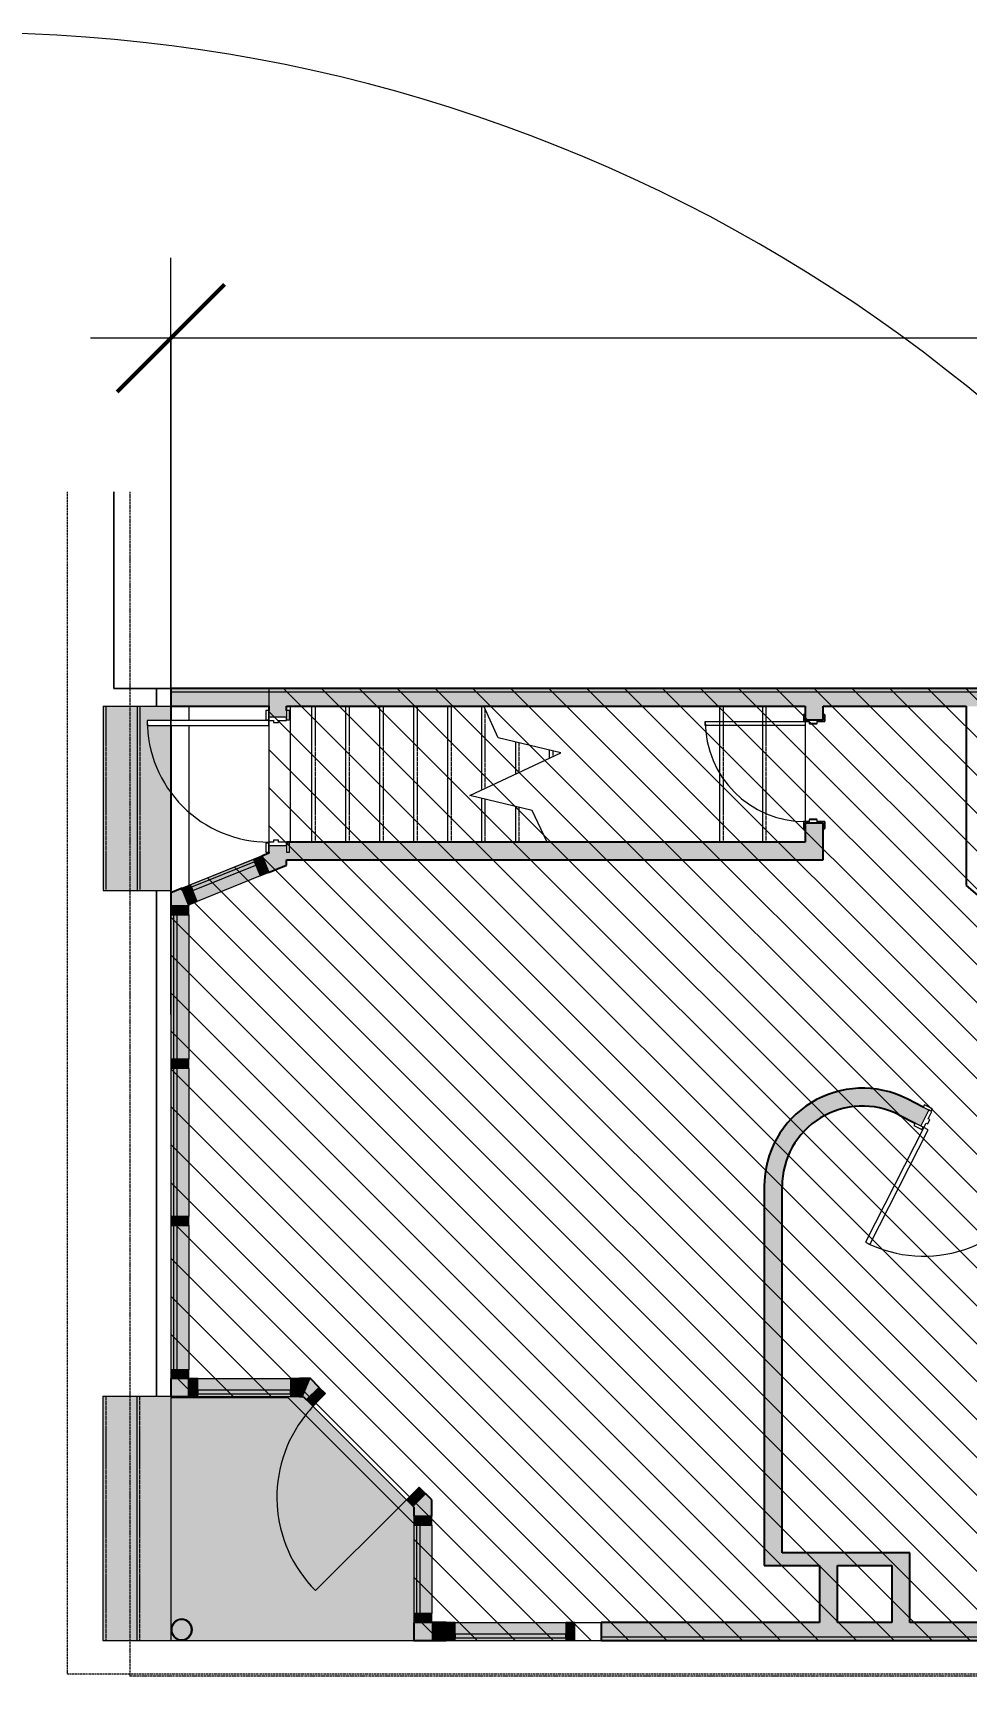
# Model space of a CAD drawing. Header units: inches. Extents: x -356 to 6227, y -17 to 1548.
# Drawn here: x 39.1 to 300.3, y 1005.2 to 1465.1 of the extents above; entities that cross this region are included whole.
import ezdxf

# ---------------------------------------------------------------- set-up
doc = ezdxf.new("R2010")
doc.units = ezdxf.units.IN
doc.header["$MEASUREMENT"] = 0
for name, pattern in [('Aligning Line 1_8_', [0.25, 0.125, -0.125]), ('Double Dash 3_8_', [1, 0.375, -0.125, 0.125, -0.125, 0.125, -0.125]), ('Overhead 1_16_', [0.101562, 0.0625, -0.039062])]:
    doc.linetypes.add(name, pattern=pattern)
for name, color, linetype, lineweight in [('A-ANNO-DIMS', 211, 'Continuous', 9), ('A-ANNO-DIMS-240', 211, 'Continuous', 9), ('A-DETL-GENF-1', 8, 'Continuous', 9), ('A-DETL-THIN', 151, 'Continuous', 9), ('A-DOOR', 31, 'Continuous', 9), ('A-DOOR-1', 31, 'Continuous', 13), ('A-DOOR-FRAM', 31, 'Continuous', 13), ('A-FLOR', 192, 'Continuous', 9), ('A-GLAZ-CURT', 52, 'Continuous', 9), ('A-GLAZ-CWMG', 51, 'Continuous', 9), ('A-GLAZ-CWMG-1', 51, 'Continuous', 13), ('A-WALL', 113, 'Continuous', 9), ('C-PROP-LINE', 91, 'Double Dash 3_8_', 13), ('C-TOPO', 7, 'Continuous', 9), ('G-ANNO-SYMB', 111, 'Aligning Line 1_8_', 9), ('G-ANNO-TEXT-1', 145, 'Continuous', 9), ('I-WALL', 2, 'Continuous', 9), ('I-WALL-1', 2, 'Continuous', 25), ('S-COLS', 52, 'Continuous', 9), ('S-COLS-1', 52, 'Continuous', 15), ('S-STRS', 31, 'Continuous', 9), ('S-STRS-1', 31, 'Overhead 1_16_', 9), ('S-STRS-MBND', 31, 'Continuous', 9)]:
    doc.layers.add(name, color=color, linetype=linetype, lineweight=lineweight)
doc.styles.add('Century Gothic', font='ufonts.com_century-gothic.ttf', dxfattribs={"height": 22.5})
doc.dimstyles.new('OD_-__1___Tolerance_1', dxfattribs={"dimscale": 12, "dimtxt": 23.493786, "dimasz": 2.5, "dimexe": 1.875, "dimexo": 1.25, "dimgap": 1.25, "dimtad": 1, "dimdec": 0, "dimzin": 1, "dimdsep": 46, "dimlunit": 4, "dimtxsty": 'Century Gothic', "dimblk1": 'OBLIQUE', "dimblk2": 'OBLIQUE', "dimsah": 1, "dimcen": 0.09, "dimdle": 1.875, "dimazin": 0, "dimtfac": 1, "dimtdec": 4, "dimtix": 1, "dimtmove": 0, "dimatfit": 3, "dimfxl": 1, "dimtvp": 1, "dimtfill": 1, "dimfrac": 2, "dimtolj": 1, "dimtzin": 0, "dimarcsym": 2})

# ---------------------------------------------------------------- blocks, each defined once
blk = doc.blocks.new('M_Door-Interior-Single-6_Panel-Wood - 36 x 80 - 34_-741659-AREA DIAGRAM - 1ST FLOOR - EXISTING')
at = {"layer": 'A-DOOR'}
for p, q in [((-17.25, 3.16), (-19.81, 3.16)), ((-19.81, 3.16), (-19.81, 2.37)), ((-19.81, 2.37), (-17.25, 2.37)), ((-17.25, 2.37), (-17.25, 3.16)), ((19.81, 3.16), (17.25, 3.16)), ((17.25, 3.16), (17.25, 2.37)), ((17.25, 2.37), (19.81, 2.37)), ((19.81, 2.37), (19.81, 3.16)), ((-17.25, -2.63), (-19.81, -2.63)), ((-19.81, -2.63), (-19.81, -3.41)), ((-19.81, -3.41), (-17.25, -3.41)), ((-17.25, -3.41), (-17.25, -2.63)), ((19.81, -2.63), (17.25, -2.63)), ((17.25, -2.63), (17.25, -3.41)), ((17.25, -3.41), (19.81, -3.41)), ((19.81, -3.41), (19.81, -2.63))]:
    blk.add_line(p, q, dxfattribs=at)
blk.add_arc((17, 2.37), 34, 90, 180, dxfattribs=at)
at = {"layer": 'A-DOOR-1'}
for p, q in [((17, 36.38), (15.62, 36.38)), ((15.62, 36.38), (15.62, 2.37)), ((17, 2.37), (17, 36.38)), ((15.62, 2.37), (17, 2.37))]:
    blk.add_line(p, q, dxfattribs=at)
at = {"layer": 'A-DOOR-FRAM'}
for p, q in [((-17, 2.37), (-17.98, 2.37)), ((-17.98, 2.37), (-17.98, -2.63)), ((-17, 1), (-17, 2.37)), ((-16.5, 1), (-17, 1)), ((-16.5, -0.38), (-16.5, 1)), ((17, 1), (16.5, 1)), ((16.5, 1), (16.5, -0.38)), ((17, 2.37), (17, 1)), ((17.98, 2.37), (17, 2.37)), ((17.98, -2.63), (17.98, 2.37)), ((-17.98, -2.63), (-17, -2.63)), ((-17, -2.63), (-17, -0.38)), ((-17, -0.38), (-16.5, -0.38)), ((16.5, -0.38), (17, -0.38)), ((17, -0.38), (17, -2.63)), ((17, -2.63), (17.98, -2.63))]:
    blk.add_line(p, q, dxfattribs=at)
blk = doc.blocks.new('Door-Interior-Single-Flush_Panel-Wood - 36_ x 84_-722546-AREA DIAGRAM - 1ST FLOOR - EXISTING')
at = {"layer": 'A-DOOR'}
for p, q in [((-18.25, 3.13), (-20.75, 3.13)), ((-20.75, 3.13), (-20.75, 2.37)), ((-20.75, 2.37), (-18.25, 2.37)), ((-18.25, 2.37), (-18.25, 3.13)), ((20.75, 3.13), (18.25, 3.13)), ((18.25, 3.13), (18.25, 2.37)), ((18.25, 2.37), (20.75, 2.37)), ((20.75, 2.37), (20.75, 3.13)), ((-18.25, -2.63), (-20.75, -2.63)), ((-20.75, -2.63), (-20.75, -3.38)), ((-20.75, -3.38), (-18.25, -3.38)), ((-18.25, -3.38), (-18.25, -2.63)), ((20.75, -2.63), (18.25, -2.63)), ((18.25, -2.63), (18.25, -3.38)), ((18.25, -3.38), (20.75, -3.38)), ((20.75, -3.38), (20.75, -2.63))]:
    blk.add_line(p, q, dxfattribs=at)
blk.add_arc((18, 2.37), 36, 90, 180, dxfattribs=at)
at = {"layer": 'A-DOOR-1'}
for p, q in [((18, 38.38), (16.62, 38.38)), ((16.62, 38.38), (16.62, 2.37)), ((18, 2.37), (18, 38.38)), ((16.62, 2.37), (18, 2.37))]:
    blk.add_line(p, q, dxfattribs=at)
at = {"layer": 'A-DOOR-FRAM'}
for p, q in [((-18, 2.37), (-19, 2.37)), ((-19, 2.37), (-19, -2.63)), ((-18, 1), (-18, 2.37)), ((-17.5, 1), (-18, 1)), ((-17.5, -0.38), (-17.5, 1)), ((18, 1), (17.5, 1)), ((17.5, 1), (17.5, -0.38)), ((18, 2.37), (18, 1)), ((19, 2.37), (18, 2.37)), ((19, -2.63), (19, 2.37)), ((-19, -2.63), (-18, -2.63)), ((-18, -2.63), (-18, -0.38)), ((-18, -0.38), (-17.5, -0.38)), ((17.5, -0.38), (18, -0.38)), ((18, -0.38), (18, -2.63)), ((18, -2.63), (19, -2.63))]:
    blk.add_line(p, q, dxfattribs=at)
blk = doc.blocks.new('Hollow Metal Frame - 28_ x 87_-760314-AREA DIAGRAM - 1ST FLOOR - EXISTING')
at = {"layer": 'A-DOOR'}
for p, q in [((-14, -2.5), (-12.88, -2.5)), ((-14, -30.5), (-14, -2.5)), ((-12.88, -2.5), (-12.88, -30.5)), ((-12.88, -30.5), (-14, -30.5))]:
    blk.add_line(p, q, dxfattribs=at)
blk.add_arc((-14, -2.5), 28, 270, 360, dxfattribs=at)
at = {"layer": 'A-DOOR-FRAM'}
for p, q in [((-16, 2.9), (-16, 2.6)), ((-15.94, 2.6), (-15.94, 2.9)), ((-14.1, 3), (-15.9, 3)), ((-15.9, 2.94), (-14.1, 2.94)), ((-15.69, 2.56), (-15.9, 2.56)), ((-15.9, 2.5), (-15.69, 2.5)), ((-15.69, 2.5), (-15.69, 2.56)), ((-14.06, 2.9), (-14.06, 0.85)), ((-14, 0.85), (-14, 2.9)), ((-13.48, 0.81), (-13.96, 0.81)), ((-13.96, 0.75), (-13.48, 0.75)), ((-13.44, 0.71), (-13.44, -1.33)), ((-13.38, -1.33), (-13.38, 0.71)), ((13.37, 0.71), (13.37, -1.33)), ((13.44, -1.33), (13.44, 0.71)), ((13.96, 0.81), (13.48, 0.81)), ((13.48, 0.75), (13.96, 0.75)), ((14, 2.9), (14, 0.85)), ((14.06, 0.85), (14.06, 2.9)), ((15.9, 3), (14.1, 3)), ((14.1, 2.94), (15.9, 2.94)), ((15.69, 2.56), (15.69, 2.5)), ((15.9, 2.56), (15.69, 2.56)), ((15.69, 2.5), (15.9, 2.5)), ((15.94, 2.9), (15.94, 2.6)), ((16, 2.6), (16, 2.9)), ((-16, -2.6), (-16, -2.9)), ((-15.94, -2.9), (-15.94, -2.6)), ((-15.69, -2.5), (-15.9, -2.5)), ((-15.9, -2.56), (-15.69, -2.56)), ((-14.1, -2.94), (-15.9, -2.94)), ((-15.9, -3), (-14.1, -3)), ((-15.69, -2.56), (-15.69, -2.5)), ((-14.06, -1.47), (-14.06, -2.9)), ((-14, -2.9), (-14, -1.47)), ((-13.48, -1.37), (-13.96, -1.37)), ((-13.96, -1.43), (-13.48, -1.43)), ((13.96, -1.37), (13.48, -1.37)), ((13.48, -1.43), (13.96, -1.43)), ((14, -1.47), (14, -2.9)), ((14.06, -2.9), (14.06, -1.47)), ((15.9, -2.94), (14.1, -2.94)), ((14.1, -3), (15.9, -3)), ((15.9, -2.5), (15.69, -2.5)), ((15.69, -2.5), (15.69, -2.56)), ((15.69, -2.56), (15.9, -2.56)), ((15.94, -2.6), (15.94, -2.9)), ((16, -2.9), (16, -2.6))]:
    blk.add_line(p, q, dxfattribs=at)
for centre, radius, start, end in [((-15.9, 2.9), 0.101, 90, 180), ((-15.9, 2.6), 0.101, 180, 270), ((-15.9, 2.9), 0.04, 90, 180), ((-15.9, 2.6), 0.04, 180, 270), ((-14.1, 2.9), 0.101, 0, 90), ((-14.1, 2.9), 0.04, 360, 90), ((-13.96, 0.85), 0.101, 180, 270), ((-13.96, 0.85), 0.04, 180, 270), ((-13.48, 0.71), 0.101, 0, 90), ((-13.48, 0.71), 0.04, 0, 90), ((13.48, 0.71), 0.101, 90, 180), ((13.48, 0.71), 0.04, 90, 180), ((13.96, 0.85), 0.04, 270, 360), ((13.96, 0.85), 0.101, 270, 360), ((14.1, 2.9), 0.101, 90, 180), ((14.1, 2.9), 0.04, 90, 180), ((15.9, 2.9), 0.101, 360, 90), ((15.9, 2.9), 0.04, 0, 90), ((15.9, 2.6), 0.101, 270, 0), ((15.9, 2.6), 0.04, 270, 360), ((-15.9, -2.6), 0.101, 90, 180), ((-15.9, -2.9), 0.101, 180, 270), ((-15.9, -2.6), 0.04, 90, 180), ((-15.9, -2.9), 0.04, 180, 270), ((-14.1, -2.9), 0.04, 270, 360), ((-14.1, -2.9), 0.101, 270, 360), ((-13.96, -1.47), 0.101, 90, 180), ((-13.96, -1.47), 0.04, 90, 180), ((-13.48, -1.33), 0.04, 270, 360), ((-13.48, -1.33), 0.101, 270, 360), ((13.48, -1.33), 0.101, 180, 270), ((13.48, -1.33), 0.04, 180, 270), ((13.96, -1.47), 0.101, 0, 90), ((13.96, -1.47), 0.04, 0, 90), ((14.1, -2.9), 0.101, 180, 270), ((14.1, -2.9), 0.04, 180, 270), ((15.9, -2.6), 0.101, 0, 90), ((15.9, -2.6), 0.04, 0, 90), ((15.9, -2.9), 0.101, 270, 0), ((15.9, -2.9), 0.04, 270, 0)]:
    blk.add_arc(centre, radius, start, end, dxfattribs=at)
blk = doc.blocks.new('System Panel - Glazed-761733-AREA DIAGRAM - 1ST FLOOR - EXISTING')
at = {"layer": 'A-GLAZ-CURT'}
blk.add_hatch(color=256, dxfattribs=at).paths.add_polyline_path([(-20.17, 0.75), (20.17, 0.75), (20.17, 1.75), (-20.17, 1.75)], flags=0)
for p, q in [((20.17, 1.75), (-20.17, 1.75)), ((-20.17, 1.75), (-20.17, 0.75)), ((-20.17, 0.75), (20.17, 0.75)), ((20.17, 0.75), (20.17, 1.75))]:
    blk.add_line(p, q, dxfattribs=at)
blk = doc.blocks.new('System Panel - Glazed-761734-AREA DIAGRAM - 1ST FLOOR - EXISTING')
at = {"layer": 'A-GLAZ-CURT'}
blk.add_hatch(color=256, dxfattribs=at).paths.add_polyline_path([(-20.79, 0.75), (20.79, 0.75), (20.79, 1.75), (-20.79, 1.75)], flags=0)
for p, q in [((20.79, 1.75), (-20.79, 1.75)), ((-20.79, 1.75), (-20.79, 0.75)), ((-20.79, 0.75), (20.79, 0.75)), ((20.79, 0.75), (20.79, 1.75))]:
    blk.add_line(p, q, dxfattribs=at)
blk = doc.blocks.new('Rectangular Mullion - 2_5_ x 5_ rectangular  Alum Dark-761738-AREA DIAGRAM - 1ST FLOOR - EXISTING')
at = {"layer": 'A-GLAZ-CWMG'}
blk.add_hatch(color=256, dxfattribs=at).paths.add_polyline_path([(-2.5, -1.06), (-2.5, 2.5), (0, 2.5), (0, -2.5), (-2.5, -2.5)], flags=0)
at = {"layer": 'A-GLAZ-CWMG-1'}
for p, q in [((-2.5, 2.5), (0, 2.5)), ((-2.5, -2.5), (-2.5, 2.5)), ((0, 2.5), (0, -2.5)), ((0, -2.5), (-2.5, -2.5))]:
    blk.add_line(p, q, dxfattribs=at)
blk = doc.blocks.new('Rectangular Mullion - 2_5_ x 5_ rectangular  Alum Dark-744684-AREA DIAGRAM - 1ST FLOOR - EXISTING')
at = {"layer": 'A-GLAZ-CWMG'}
h = blk.add_hatch(color=256, dxfattribs=at)
h.paths.add_polyline_path([(78.52, 1090.99), (78.52, 1131.32), (77.77, 1131.32), (77.77, 1090.99)], flags=0)
h.paths.add_polyline_path([(82.77, 1090.99), (82.77, 1131.32), (79.52, 1131.32), (79.52, 1090.99)], flags=0)
for p, q in [((77.77, 1131.32), (77.77, 1090.99)), ((82.77, 1131.32), (82.77, 1090.99))]:
    blk.add_line(p, q, dxfattribs=at)
blk = doc.blocks.new('Rectangular Mullion - 2_5_ x 5_ rectangular  Alum Dark-761731-AREA DIAGRAM - 1ST FLOOR - EXISTING')
at = {"layer": 'A-GLAZ-CWMG'}
blk.add_hatch(color=256, dxfattribs=at).paths.add_polyline_path([(-1.25, 2.5), (1.25, 2.5), (1.25, -2.5), (-1.25, -2.5)], flags=0)
at = {"layer": 'A-GLAZ-CWMG-1'}
for p, q in [((-1.25, 2.5), (1.25, 2.5)), ((-1.25, -2.5), (-1.25, 2.5)), ((1.25, 2.5), (1.25, -2.5)), ((1.25, -2.5), (-1.25, -2.5))]:
    blk.add_line(p, q, dxfattribs=at)
blk = doc.blocks.new('Rectangular Mullion - 2_5_ x 5_ rectangular  Alum Dark-744688-AREA DIAGRAM - 1ST FLOOR - EXISTING')
at = {"layer": 'A-GLAZ-CWMG'}
h = blk.add_hatch(color=256, dxfattribs=at)
h.paths.add_polyline_path([(78.52, 1133.82), (78.52, 1175.4), (77.77, 1175.4), (77.77, 1133.82)], flags=0)
h.paths.add_polyline_path([(82.77, 1133.82), (82.77, 1175.4), (79.52, 1175.4), (79.52, 1133.82)], flags=0)
for p, q in [((77.77, 1175.4), (77.77, 1133.82)), ((82.77, 1175.4), (82.77, 1133.82))]:
    blk.add_line(p, q, dxfattribs=at)
blk = doc.blocks.new('Rectangular Mullion - 2_5_ x 5_ rectangular Alum Dark-761740-AREA DIAGRAM - 1ST FLOOR - EXISTING')
at = {"layer": 'A-GLAZ-CWMG'}
blk.add_hatch(color=256, dxfattribs=at).paths.add_polyline_path([(0, 2.5), (-2.5, 2.5), (-2.5, -2.5), (0, -2.5)], flags=0)
at = {"layer": 'A-GLAZ-CWMG-1'}
for p, q in [((0, 2.5), (-2.5, 2.5)), ((-2.5, 2.5), (-2.5, -2.5)), ((0, -2.5), (0, 2.5)), ((-2.5, -2.5), (0, -2.5))]:
    blk.add_line(p, q, dxfattribs=at)
blk = doc.blocks.new('System Panel - Glazed-761741-AREA DIAGRAM - 1ST FLOOR - EXISTING')
at = {"layer": 'A-GLAZ-CURT'}
blk.add_hatch(color=256, dxfattribs=at).paths.add_polyline_path([(13, 1.75), (-13, 1.75), (-13, 0.75), (13, 0.75)], flags=0)
for p, q in [((13, 1.75), (-13, 1.75)), ((-13, 1.75), (-13, 0.75)), ((-13, 0.75), (13, 0.75)), ((13, 0.75), (13, 1.75))]:
    blk.add_line(p, q, dxfattribs=at)
blk = doc.blocks.new('Rectangular Mullion - 2_5_ x 5_ rectangular  Alum Dark-745048-AREA DIAGRAM - 1ST FLOOR - EXISTING')
at = {"layer": 'A-GLAZ-CWMG'}
h = blk.add_hatch(color=256, dxfattribs=at)
h.paths.add_polyline_path([(85.27, 1083.49), (111.27, 1083.49), (111.27, 1084.24), (85.27, 1084.24)], flags=0)
h.paths.add_polyline_path([(111.27, 1085.24), (111.27, 1088.49), (85.27, 1088.49), (85.27, 1085.24), (110.52, 1085.24)], flags=0)
for p, q in [((85.27, 1088.49), (111.27, 1088.49)), ((85.27, 1083.49), (110.46, 1083.49)), ((110.51, 1083.49), (111.27, 1083.49))]:
    blk.add_line(p, q, dxfattribs=at)
blk = doc.blocks.new('Rectangular Mullion - 2_5_ x 5_ rectangular  Alum Dark-761744-AREA DIAGRAM - 1ST FLOOR - EXISTING')
at = {"layer": 'A-GLAZ-CWMG'}
blk.add_hatch(color=256, dxfattribs=at).paths.add_polyline_path([(0, -2.5), (0, 2.5), (-2.5, 2.5), (-2.5, -2.5)], flags=0)
at = {"layer": 'A-GLAZ-CWMG-1'}
for p, q in [((0, 2.5), (-2.5, 2.5)), ((-2.5, 2.5), (-2.5, -2.5)), ((0, -2.5), (0, 2.5)), ((-2.5, -2.5), (0, -2.5))]:
    blk.add_line(p, q, dxfattribs=at)
blk = doc.blocks.new('System Panel - Glazed-761745-AREA DIAGRAM - 1ST FLOOR - EXISTING')
at = {"layer": 'A-GLAZ-CURT'}
blk.add_hatch(color=256, dxfattribs=at).paths.add_polyline_path([(-12.375, 0.75), (12.375, 0.75), (12.375, 1.75), (-12.375, 1.75)], flags=0)
for p, q in [((12.375, 1.75), (-12.375, 1.75)), ((-12.375, 1.75), (-12.375, 0.75)), ((-12.375, 0.75), (12.375, 0.75)), ((12.375, 0.75), (12.375, 1.75))]:
    blk.add_line(p, q, dxfattribs=at)
blk = doc.blocks.new('Rectangular Mullion - 2_5_ x 5_ rectangular  Alum Dark-V1-AREA DIAGRAM - 1ST FLOOR - EXISTING')
at = {"layer": 'A-GLAZ-CWMG'}
blk.add_hatch(color=256, dxfattribs=at).paths.add_polyline_path([(-2.5, 0.88), (-2.41, 2.5), (0, 2.5), (0, -2.5), (-2.5, -2.39)], flags=0)
at = {"layer": 'A-GLAZ-CWMG-1'}
for p, q in [((-2.5, -2.5), (-2.5, 2.5)), ((-2.41, 2.5), (0, 2.5)), ((0, 2.5), (0, -2.5)), ((0, -2.5), (-2.5, -2.5))]:
    blk.add_line(p, q, dxfattribs=at)
blk = doc.blocks.new('Rectangular Mullion - 2_5_ x 5_ rectangular  Alum Dark-745027-AREA DIAGRAM - 1ST FLOOR - EXISTING')
at = {"layer": 'A-GLAZ-CWMG'}
h = blk.add_hatch(color=256, dxfattribs=at)
h.paths.add_polyline_path([(149.15, 1022.74), (150.77, 1022.74), (150.77, 1047.49), (147.52, 1047.49), (147.52, 1022.74)], flags=0)
h.paths.add_polyline_path([(146.52, 1022.74), (146.52, 1047.49), (145.77, 1047.49), (145.77, 1022.74)], flags=0)
for p, q in [((145.77, 1047.49), (145.77, 1022.74)), ((150.77, 1047.49), (150.77, 1022.74))]:
    blk.add_line(p, q, dxfattribs=at)
blk = doc.blocks.new('System Panel - Glazed-761747-AREA DIAGRAM - 1ST FLOOR - EXISTING')
at = {"layer": 'A-GLAZ-CURT'}
blk.add_hatch(color=256, dxfattribs=at).paths.add_polyline_path([(-9.5, 0.75), (9.5, 0.75), (9.5, 1.75), (-9.5, 1.75)], flags=0)
for p, q in [((9.5, 1.75), (-9.5, 1.75)), ((-9.5, 1.75), (-9.5, 0.75)), ((-9.5, 0.75), (9.5, 0.75)), ((9.5, 0.75), (9.5, 1.75))]:
    blk.add_line(p, q, dxfattribs=at)
blk = doc.blocks.new('Rectangular Mullion - 2_5_ x 5_ rectangular  Alum Dark-741726-AREA DIAGRAM - 1ST FLOOR - EXISTING')
at = {"layer": 'A-GLAZ-CWMG'}
h = blk.add_hatch(color=256, dxfattribs=at)
h.paths.add_polyline_path([(85.14, 1222.02), (102.76, 1229.14), (101.54, 1232.15), (83.93, 1225.03), (84.17, 1224.43)], flags=0)
h.paths.add_polyline_path([(83.55, 1225.96), (101.17, 1233.08), (100.89, 1233.77), (83.27, 1226.66)], flags=0)
for p, q in [((100.89, 1233.77), (83.27, 1226.66)), ((102.76, 1229.14), (85.14, 1222.02))]:
    blk.add_line(p, q, dxfattribs=at)
blk = doc.blocks.new('System Panel - Glazed-764402-AREA DIAGRAM - 1ST FLOOR - EXISTING')
at = {"layer": 'A-GLAZ-CURT'}
blk.add_hatch(color=256, dxfattribs=at).paths.add_polyline_path([(15.5, 1.75), (-15.5, 1.75), (-15.5, 0.75), (15.5, 0.75)], flags=0)
for p, q in [((15.5, 1.75), (-15.5, 1.75)), ((-15.5, 1.75), (-15.5, 0.75)), ((-15.5, 0.75), (15.5, 0.75)), ((15.5, 0.75), (15.5, 1.75))]:
    blk.add_line(p, q, dxfattribs=at)
blk = doc.blocks.new('Rectangular Mullion - 2_5_ x 5_ rectangular  Alum Dark-764400-AREA DIAGRAM - 1ST FLOOR - EXISTING')
at = {"layer": 'A-GLAZ-CWMG'}
h = blk.add_hatch(color=256, dxfattribs=at)
h.paths.add_polyline_path([(157.27, 1015.24), (188.27, 1015.24), (188.27, 1015.99), (157.27, 1015.99)], flags=0)
h.paths.add_polyline_path([(188.27, 1016.99), (188.27, 1020.24), (157.27, 1020.24), (157.27, 1016.99)], flags=0)
for p, q in [((157.27, 1020.24), (188.27, 1020.24)), ((157.27, 1015.24), (188.27, 1015.24))]:
    blk.add_line(p, q, dxfattribs=at)
blk = doc.blocks.new('M_Door-Curtain-Wall-Single-Storefront R - M_Door-Curtain-Wall-Single-Storefront R-762535-AREA DIAGRAM - 1ST FLOOR - EXISTING')
at = {"layer": 'A-DOOR'}
for p, q in [((18.5, -1.49), (18.5, -5.68)), ((18.5, -5.68), (18.5, -38.46))]:
    blk.add_line(p, q, dxfattribs=at)
for start, end in [(180, 186.5432), (186.5432, 270)]:
    blk.add_arc((18.5, -1.49), 36.97, start, end, dxfattribs=at)
blk = doc.blocks.new('Rectangular Mullion - 2_5_ x 5_ rectangular  Alum Dark-762537-AREA DIAGRAM - 1ST FLOOR - EXISTING')
at = {"layer": 'A-GLAZ-CWMG'}
blk.add_hatch(color=256, dxfattribs=at).paths.add_polyline_path([(-2.5, 2.5), (-2.5, -2.5), (0, -2.5), (0, 2.5)], flags=0)
at = {"layer": 'A-GLAZ-CWMG-1'}
for p, q in [((0, 2.5), (-2.5, 2.5)), ((-2.5, 2.5), (-2.5, -2.5)), ((0, -2.5), (0, 2.5)), ((-2.5, -2.5), (0, -2.5))]:
    blk.add_line(p, q, dxfattribs=at)
blk = doc.blocks.new('Rectangular Mullion - 2_5_ x 5_ rectangular  Alum Dark-762540-AREA DIAGRAM - 1ST FLOOR - EXISTING')
at = {"layer": 'A-GLAZ-CWMG'}
blk.add_hatch(color=256, dxfattribs=at).paths.add_polyline_path([(0, 2.5), (0, -2.5), (-2.5, -2.5), (-2.5, 2.5), (-1.31, 2.5)], flags=0)
at = {"layer": 'A-GLAZ-CWMG-1'}
for p, q in [((-2.5, 2.5), (0, 2.5)), ((-2.5, -2.5), (-2.5, 2.5)), ((0, 2.5), (0, -2.5)), ((0, -2.5), (-2.5, -2.5))]:
    blk.add_line(p, q, dxfattribs=at)
blk = doc.blocks.new('HSS-Round Hollow Structural Section-Column - HSS6X0_250-745754-AREA DIAGRAM - 1ST FLOOR - EXISTING')
at = {"layer": 'S-COLS'}
h = blk.add_hatch(dxfattribs=at)
h.set_pattern_fill('FP_1', color=256, style=0, pattern_type=2)
h.set_pattern_definition([(45, (-759.635, 616.617), (-23.7588, 23.7588), []), (45, (-759.635, 652.617), (-23.7588, 23.7588), [])])
h.paths.add_polyline_path([(0, -3), (1.15, -2.77), (2.12, -2.12), (2.77, -1.15), (3, 0), (2.77, 1.15), (2.12, 2.12), (1.15, 2.77), (0, 3), (-1.15, 2.77), (-2.12, 2.12), (-2.77, 1.15), (-3, 0), (-2.77, -1.15), (-2.12, -2.12), (-1.15, -2.77)], flags=0)
h.paths.add_polyline_path([(0, -2.77), (-1.06, -2.56), (-1.96, -1.96), (-2.56, -1.06), (-2.77, 0), (-2.56, 1.06), (-1.96, 1.96), (-1.06, 2.56), (0, 2.77), (1.06, 2.56), (1.96, 1.96), (2.56, 1.06), (2.77, 0), (2.56, -1.06), (1.96, -1.96), (1.06, -2.56)], flags=0)
at = {"layer": 'S-COLS-1'}
for radius, start, end in [(3, 360, 180), (3, 180, 360), (2.77, 0, 180), (2.77, 180, 0)]:
    blk.add_arc((0, 0), radius, start, end, dxfattribs=at)
blk = doc.blocks.new('Family - ___-731760-AREA DIAGRAM - 1ST FLOOR - EXISTING')
at = {"layer": 'C-PROP-LINE'}
for p in [(1336.61, -66.29), (1005.24, -995.57)]:
    blk.add_line(p, (1005.24, -66.29), dxfattribs=at)
blk = doc.blocks.new('DIMBLOCK2-AREA DIAGRAM - 1ST FLOOR - EXISTING')
at = {"layer": 'A-ANNO-DIMS-240'}
for p, q in [((77.77, 1190.4), (77.77, 1402.11)), ((609.02, 1294.11), (609.02, 1402.11)), ((609.02, 1379.61), (55.27, 1379.61)), ((77.77, 1379.61), (77.77, 1190.4)), ((609.02, 1379.61), (609.02, 1294.11))]:
    blk.add_line(p, q, dxfattribs=at)
at = {"layer": 'A-ANNO-DIMS-240', "lineweight": 50}
for p, q in [((77.77, 1379.61), (92.77, 1394.61)), ((609.02, 1379.61), (624.02, 1394.61)), ((77.77, 1379.61), (62.77, 1364.61)), ((609.02, 1379.61), (594.02, 1364.61))]:
    blk.add_line(p, q, dxfattribs=at)
at = {"layer": 'A-ANNO-DIMS-240', "color": 0, "insert": (313.75, 1423.45), "char_height": 22.5, "width": 71.1526, "attachment_point": 1, "line_spacing_factor": 0.984502, "style": 'Century Gothic', "bg_fill": 3, "box_fill_scale": 1.25, "bg_fill_color": 256, "bg_fill_true_color": 13158600, "bg_fill_transparency": 0}
blk.add_mtext('61%', dxfattribs=at)
blk = doc.blocks.new('_Oblique')
at = {"color": 0, "linetype": 'ByBlock', "lineweight": -2}
blk.add_line((-0.5, -0.5), (0.5, 0.5), dxfattribs=at)

msp = doc.modelspace()

# ---------------------------------------------------------------- hatches: boundary and pattern name
at = {"layer": 'A-DETL-GENF-1'}
h = msp.add_hatch(dxfattribs=at)
h.set_pattern_fill('FP_3', color=256, style=0, pattern_type=2)
h.set_pattern_definition([(135, (-678.868, 1634.854), (-5.3033, -5.3033), [])])
h.paths.add_polyline_path([(145.77, 1015.24), (546.77, 1015.24), (546.77, 1131.74), (609.02, 1131.74), (609.02, 1281.61), (105.14, 1281.61), (105.14, 1235.49), (77.77, 1224.43), (77.77, 1083.24), (110.52, 1083.24), (145.77, 1047.99)], flags=0)
at = {"layer": 'A-FLOR'}
msp.add_hatch(color=256, dxfattribs=at).paths.add_polyline_path([(145.77, 1047.99), (145.77, 1052.49), (114.77, 1083.49), (77.77, 1083.49), (77.77, 1083.24), (110.52, 1083.24), (143.77, 1049.99)], flags=0)
h = msp.add_hatch(color=256, dxfattribs=at)
h.paths.add_polyline_path([(82.89, 1015.24), (145.77, 1015.24), (145.77, 1047.99), (110.52, 1083.24), (77.77, 1083.24), (77.77, 1018.24), (78, 1019.39), (78.81, 1020.47), (79.71, 1021.03), (81, 1021.19), (81.92, 1021.01), (83, 1020.19), (83.56, 1019.3), (83.77, 1018.24), (83.53, 1017.08), (82.72, 1016.01), (81.83, 1015.45), (80.77, 1015.24), (82.72, 1015.24)], flags=0)
h.paths.add_polyline_path([(79.62, 1015.24), (80.77, 1015.24), (79.61, 1015.47), (78.65, 1016.12), (77.98, 1017.18), (77.77, 1018.24), (77.77, 1015.24), (78.81, 1015.24)], flags=0)
h.paths.add_polyline_path([(80.77, 1015.47), (81.92, 1015.74), (82.72, 1016.28), (83.32, 1017.18), (83.51, 1018.38), (83.26, 1019.39), (82.72, 1020.19), (81.83, 1020.79), (80.77, 1021), (79.62, 1020.73), (78.81, 1020.19), (78.21, 1019.3), (78, 1018.24), (78.27, 1017.09), (78.81, 1016.28), (79.71, 1015.68)], flags=0)
at = {"layer": 'I-WALL'}
for points in [[(105.14, 1280.61), (105.14, 1281.61), (77.77, 1281.61), (77.77, 1280.61)], [(77.77, 1276.61), (105.14, 1276.61), (105.14, 1280.61), (77.77, 1280.61)], [(110.14, 1233.61), (260.27, 1233.61), (260.27, 1238.61), (110.14, 1238.61), (110.14, 1238.36), (110.93, 1238.36), (110.93, 1235.8), (110.14, 1235.8), (110.14, 1234.32)], [(248.77, 1142.25), (249.01, 1145.51), (249.72, 1148.71), (250.89, 1151.78), (252.49, 1154.64), (254.49, 1157.23), (256.84, 1159.51), (259.5, 1161.43), (262.42, 1162.93), (265.52, 1164), (268.74, 1164.6), (272.01, 1164.73), (275.27, 1164.39), (278.45, 1163.57), (281.47, 1162.3), (283.74, 1166.76), (280.51, 1168.14), (277.14, 1169.11), (273.68, 1169.64), (270.07, 1169.71), (266.69, 1169.36), (263.27, 1168.56), (259.99, 1167.33), (256.89, 1165.69), (254.02, 1163.67), (251.44, 1161.3), (249.18, 1158.62), (247.27, 1155.68), (245.76, 1152.52), (244.66, 1149.19), (243.99, 1145.74), (243.77, 1142.25)], [(243.77, 1036.24), (248.77, 1036.24), (248.77, 1142.25), (243.77, 1142.25), (243.77, 1039.98)], [(114.77, 1083.49), (116.84, 1088.49), (113.77, 1088.49), (113.77, 1083.49)], [(248.77, 1036.24), (284.52, 1036.24), (284.52, 1039.74), (248.77, 1039.74), (248.77, 1039.58)], [(264.27, 1020.24), (264.27, 1036.24), (259.27, 1036.24), (259.27, 1020.24)], [(284.52, 1020.24), (284.52, 1036.24), (279.52, 1036.24), (279.52, 1020.24)], [(154.77, 1015.24), (154.77, 1020.24), (150.77, 1020.24), (150.77, 1015.24)]]:
    msp.add_hatch(color=256, dxfattribs=at).paths.add_polyline_path(points, flags=0)
h = msp.add_hatch(color=256, dxfattribs=at)
h.paths.add_polyline_path([(108.09, 1280.61), (577.58, 1280.61), (577.58, 1281.61), (105.14, 1281.56), (105.14, 1280.61)], flags=0)
h.paths.add_polyline_path([(632.82, 1280.61), (708.27, 1280.61), (708.27, 1281.61), (606.45, 1281.61), (606.45, 1280.61), (609.02, 1280.61)], flags=0)
h.paths.add_polyline_path([(753.74, 1280.61), (885.77, 1280.61), (885.77, 1281.61), (746.27, 1281.61), (746.27, 1280.61)], flags=0)
h = msp.add_hatch(color=256, dxfattribs=at)
h.paths.add_polyline_path([(105.14, 1276.61), (577.58, 1276.61), (577.58, 1280.61), (105.14, 1280.61), (105.14, 1277.23)], flags=0)
h.paths.add_polyline_path([(606.94, 1276.61), (708.27, 1276.61), (708.27, 1280.61), (606.45, 1280.61), (606.52, 1276.61)], flags=0)
h.paths.add_polyline_path([(748.02, 1276.61), (881.77, 1276.61), (881.77, 1280.61), (746.27, 1280.61), (746.27, 1276.61)], flags=0)
h = msp.add_hatch(color=256, dxfattribs=at)
h.paths.add_polyline_path([(105.14, 1230.1), (110.14, 1232.12), (110.14, 1237.63), (105.14, 1237.63), (105.14, 1235.49)], flags=0)
h.paths.add_polyline_path([(110.14, 1273.6), (110.14, 1276.61), (105.14, 1276.61), (105.14, 1273.6), (107.89, 1273.6)], flags=0)
h = msp.add_hatch(color=256, dxfattribs=at)
h.paths.add_polyline_path([(255.27, 1238.61), (260.27, 1238.61), (260.27, 1243.93), (255.27, 1243.93)], flags=0)
h.paths.add_polyline_path([(255.27, 1272.8), (260.27, 1272.8), (260.27, 1276.61), (255.27, 1276.61)], flags=0)
h = msp.add_hatch(color=256, dxfattribs=at)
h.paths.add_polyline_path([(82.77, 1221.06), (82.83, 1221.08), (80.95, 1225.72), (77.77, 1224.43)], flags=0)
h.paths.add_polyline_path([(105.08, 1230.07), (105.14, 1230.1), (105.14, 1235.49), (103.21, 1234.71)], flags=0)
h = msp.add_hatch(color=256, dxfattribs=at)
h.paths.add_polyline_path([(77.77, 1083.49), (82.77, 1083.49), (82.77, 1088.49), (77.77, 1088.49)], flags=0)
h.paths.add_polyline_path([(82.77, 1220.74), (82.77, 1221.06), (77.77, 1224.43), (77.77, 1220.74), (78.62, 1220.74)], flags=0)
h = msp.add_hatch(color=256, dxfattribs=at)
h.paths.add_polyline_path([(336.64, 1134.24), (347.66, 1134.24), (323.68, 1146.44), (321.41, 1141.98), (325.58, 1139.86)], flags=0)
h.paths.add_polyline_path([(287.54, 1159.21), (289.81, 1163.67), (283.74, 1166.76), (281.47, 1162.3), (286.03, 1159.98)], flags=0)
h = msp.add_hatch(color=256, dxfattribs=at)
h.paths.add_polyline_path([(145.77, 1052.49), (150.77, 1054.56), (148.98, 1056.34), (145.45, 1052.81)], flags=0)
h.paths.add_polyline_path([(115.75, 1082.51), (119.28, 1086.04), (116.84, 1088.49), (114.77, 1083.49)], flags=0)
h = msp.add_hatch(color=256, dxfattribs=at)
h.paths.add_polyline_path([(150.77, 1015.24), (150.77, 1020.24), (145.77, 1020.24), (145.77, 1015.24), (149.15, 1015.24)], flags=0)
h.paths.add_polyline_path([(149.15, 1049.99), (150.77, 1049.99), (150.77, 1054.56), (145.77, 1052.49), (145.77, 1049.99)], flags=0)
h = msp.add_hatch(color=256, dxfattribs=at)
h.paths.add_polyline_path([(198.14, 1016.24), (569.16, 1016.24), (569.16, 1020.24), (198.14, 1020.24)], flags=0)
h.paths.add_polyline_path([(632.82, 1016.24), (738.03, 1016.24), (738.03, 1020.24), (605.13, 1020.24), (605.13, 1016.24), (609.02, 1016.24)], flags=0)
h.paths.add_polyline_path([(774, 1016.24), (885.77, 1016.24), (885.77, 1020.24), (774, 1020.24), (774, 1017.48)], flags=0)
h = msp.add_hatch(color=256, dxfattribs=at)
h.paths.add_polyline_path([(198.14, 1015.24), (569.16, 1015.24), (569.16, 1016.24), (198.14, 1016.24)], flags=0)
h.paths.add_polyline_path([(609.02, 1015.24), (738.03, 1015.24), (738.03, 1016.24), (605.13, 1016.24), (605.13, 1015.24), (606.95, 1015.24)], flags=0)
h.paths.add_polyline_path([(774, 1015.24), (886.77, 1015.24), (886.77, 1016.24), (774, 1016.24)], flags=0)
at = {"layer": 'S-STRS'}
for points in [[(58.83, 1225.11), (68.33, 1225.11), (68.33, 1276.61), (58.83, 1276.61), (58.83, 1249.77)], [(77.77, 1225.11), (77.83, 1225.11), (77.77, 1271.23), (71.14, 1271.23), (71.14, 1272.61), (77.83, 1272.61), (77.77, 1276.61), (68.33, 1276.61), (68.33, 1225.11), (77.61, 1225.11)], [(58.77, 1015.24), (68.27, 1015.24), (68.27, 1083.61), (58.77, 1083.61), (58.77, 1076.08)], [(77.77, 1015.24), (77.77, 1083.61), (68.27, 1083.61), (68.27, 1015.24)]]:
    msp.add_hatch(color=256, dxfattribs=at).paths.add_polyline_path(points, flags=0)

# ---------------------------------------------------------------- linework, layer by layer
at = {"layer": 'A-DETL-THIN'}
for p, q in [((609.02, 1281.61), (105.14, 1281.61)), ((105.14, 1281.61), (105.14, 1235.49)), ((105.14, 1235.49), (77.77, 1224.43)), ((77.77, 1224.43), (77.77, 1083.24)), ((77.77, 1083.24), (110.52, 1083.24)), ((110.52, 1083.24), (145.77, 1047.99)), ((145.77, 1047.99), (145.77, 1015.24)), ((145.77, 1015.24), (546.77, 1015.24))]:
    msp.add_line(p, q, dxfattribs=at)
at = {"layer": 'A-FLOR'}
for p, q in [((82.77, 1276.61), (82.77, 1272.61)), ((111.27, 1238.61), (111.27, 1276.61)), ((82.77, 1271.23), (82.77, 1226.45)), ((255.27, 1272.8), (255.27, 1272.41)), ((255.27, 1272.36), (255.27, 1244.36)), ((255.27, 1244.32), (255.27, 1243.93)), ((77.77, 1083.49), (77.77, 1015.24)), ((117.51, 1080.74), (143.68, 1054.58)), ((190.77, 1020.24), (198.14, 1020.24)), ((77.77, 1015.24), (145.77, 1015.24))]:
    msp.add_line(p, q, dxfattribs=at)
at = {"layer": 'A-WALL'}
for p, q in [((577.58, 1280.61), (77.77, 1280.61)), ((198.14, 1016.24), (569.16, 1016.24))]:
    msp.add_line(p, q, dxfattribs=at)
at = {"layer": 'C-TOPO'}
for p, q in [((61.83, 1281.61), (61.83, 1336.61)), ((61.83, 1336.61), (61.83, 1281.61)), ((73.77, 1281.61), (61.83, 1281.61)), ((61.83, 1281.61), (73.77, 1281.61)), ((73.77, 1281.61), (77.77, 1281.61)), ((73.77, 1281.61), (73.77, 1276.61)), ((73.77, 1276.61), (73.77, 1281.61)), ((77.77, 1281.61), (73.77, 1281.61)), ((73.77, 1225.11), (73.77, 1083.61)), ((73.77, 1083.61), (73.77, 1225.11)), ((190.77, 1015.24), (198.14, 1015.24)), ((190.77, 1015.24), (198.14, 1015.24))]:
    msp.add_line(p, q, dxfattribs=at)
at = {"layer": 'G-ANNO-SYMB'}
for p, q in [((48.81, 1005.8), (48.81, 1336.61)), ((991.23, 1005.8), (48.81, 1005.8))]:
    msp.add_line(p, q, dxfattribs=at)
at = {"layer": 'G-ANNO-TEXT-1'}
msp.add_arc((21.36, 1021.75), 443.3, 24.0855, 90, dxfattribs=at)
at = {"layer": 'I-WALL-1'}
for p, q in [((577.58, 1281.61), (77.77, 1281.61)), ((77.77, 1281.61), (77.77, 1276.61)), ((77.77, 1276.61), (105.14, 1276.61)), ((105.14, 1276.61), (105.14, 1275.42)), ((110.14, 1276.61), (255.27, 1276.61)), ((110.14, 1275.42), (110.14, 1276.61)), ((255.27, 1276.61), (255.27, 1272.8)), ((260.27, 1276.61), (300.27, 1276.61)), ((260.27, 1272.8), (260.27, 1276.61)), ((300.27, 1276.61), (300.27, 1226.49)), ((255.27, 1272.8), (260.27, 1272.8)), ((260.27, 1243.93), (255.27, 1243.93)), ((255.27, 1243.93), (255.27, 1238.61)), ((260.27, 1233.61), (260.27, 1243.93)), ((255.27, 1238.61), (110.14, 1238.61)), ((105.14, 1235.49), (103.21, 1234.71)), ((103.21, 1234.71), (105.08, 1230.07)), ((105.14, 1235.8), (105.14, 1235.49)), ((110.14, 1232.12), (110.14, 1233.61)), ((110.14, 1233.61), (260.27, 1233.61)), ((105.08, 1230.07), (110.14, 1232.12)), ((80.95, 1225.72), (77.77, 1224.43)), ((77.77, 1224.43), (77.77, 1220.74)), ((82.83, 1221.08), (80.95, 1225.72)), ((300.27, 1226.49), (351.91, 1182.11)), ((77.77, 1220.74), (82.77, 1220.74)), ((82.77, 1221.06), (82.83, 1221.08)), ((82.77, 1220.74), (82.77, 1221.06)), ((288.25, 1164.46), (283.74, 1166.76)), ((281.47, 1162.3), (285.98, 1160)), ((243.77, 1142.25), (243.77, 1036.24)), ((248.77, 1039.74), (248.77, 1142.25)), ((77.77, 1088.49), (77.77, 1083.49)), ((82.77, 1088.49), (77.77, 1088.49)), ((82.77, 1083.49), (82.77, 1088.49)), ((116.84, 1088.49), (113.77, 1088.49)), ((113.77, 1088.49), (113.77, 1083.49)), ((115.75, 1082.51), (119.28, 1086.04)), ((119.28, 1086.04), (116.84, 1088.49)), ((77.77, 1083.49), (82.77, 1083.49)), ((113.77, 1083.49), (114.77, 1083.49)), ((114.77, 1083.49), (115.75, 1082.51)), ((148.98, 1056.34), (145.45, 1052.81)), ((150.77, 1054.56), (148.98, 1056.34)), ((150.77, 1049.99), (150.77, 1054.56)), ((145.45, 1052.81), (145.77, 1052.49)), ((145.77, 1052.49), (145.77, 1049.99)), ((145.77, 1049.99), (150.77, 1049.99)), ((284.52, 1039.74), (248.77, 1039.74)), ((284.52, 1020.24), (284.52, 1039.74)), ((243.77, 1036.24), (259.27, 1036.24)), ((259.27, 1036.24), (259.27, 1020.24)), ((264.27, 1036.24), (279.52, 1036.24)), ((264.27, 1020.24), (264.27, 1036.24)), ((279.52, 1036.24), (279.52, 1020.24)), ((145.77, 1020.24), (145.77, 1015.24)), ((154.77, 1020.24), (145.77, 1020.24)), ((154.77, 1015.24), (154.77, 1020.24)), ((259.27, 1020.24), (198.14, 1020.24)), ((198.14, 1020.24), (198.14, 1015.24)), ((279.52, 1020.24), (264.27, 1020.24)), ((346.77, 1020.24), (284.52, 1020.24)), ((145.77, 1015.24), (154.77, 1015.24)), ((198.14, 1015.24), (567.33, 1015.24))]:
    msp.add_line(p, q, dxfattribs=at)
for radius in [27.5, 22.5]:
    msp.add_arc((271.27, 1142.25), radius, 63.0391, 180, dxfattribs=at)
at = {"layer": 'S-STRS'}
for p, q in [((58.83, 1276.61), (58.83, 1225.11)), ((58.83, 1276.61), (68.33, 1276.61)), ((68.33, 1276.61), (77.77, 1276.61)), ((68.33, 1276.61), (68.33, 1225.11)), ((77.83, 1276.61), (77.83, 1272.61)), ((117.14, 1276.61), (117.14, 1238.61)), ((126.64, 1276.61), (126.64, 1238.61)), ((136.14, 1276.61), (136.14, 1238.61)), ((145.64, 1276.61), (145.64, 1238.61)), ((155.14, 1276.61), (155.14, 1238.61)), ((164.64, 1276.61), (164.64, 1253.18)), ((231.27, 1276.61), (231.27, 1238.61)), ((243.27, 1276.61), (243.27, 1238.61)), ((77.83, 1271.23), (77.83, 1225.11)), ((174.14, 1266.65), (174.14, 1257.61)), ((183.64, 1264.34), (183.64, 1262.04)), ((164.64, 1250.88), (164.64, 1238.61)), ((174.14, 1248.57), (174.14, 1238.61)), ((58.83, 1225.11), (68.33, 1225.11)), ((68.33, 1225.11), (77.83, 1225.11)), ((58.77, 1083.61), (58.77, 1015.24)), ((58.77, 1083.61), (68.27, 1083.61)), ((68.27, 1083.61), (77.77, 1083.61)), ((68.27, 1083.61), (68.27, 1015.24)), ((77.77, 1083.49), (77.77, 1083.24)), ((77.77, 1083.24), (77.77, 1015.24)), ((58.77, 1015.24), (68.27, 1015.24)), ((68.27, 1015.24), (77.77, 1015.24))]:
    msp.add_line(p, q, dxfattribs=at)
at = {"layer": 'S-STRS-1'}
for p, q in [((59.58, 1276.61), (59.58, 1225.11)), ((69.08, 1276.61), (69.08, 1225.11)), ((118.14, 1276.61), (118.14, 1238.61)), ((127.64, 1276.61), (127.64, 1238.61)), ((137.14, 1276.61), (137.14, 1238.61)), ((146.64, 1276.61), (146.64, 1238.61)), ((156.14, 1276.61), (156.14, 1238.61)), ((165.64, 1275.84), (165.64, 1253.65)), ((232.27, 1276.61), (232.27, 1238.61)), ((244.27, 1276.61), (244.27, 1238.61)), ((175.14, 1266.41), (175.14, 1258.08)), ((184.64, 1264.1), (184.64, 1262.51)), ((165.64, 1250.64), (165.64, 1238.61)), ((175.14, 1248.33), (175.14, 1238.61)), ((59.52, 1083.61), (59.52, 1015.24)), ((69.02, 1083.61), (69.02, 1015.24))]:
    msp.add_line(p, q, dxfattribs=at)
at = {"layer": 'S-STRS-MBND'}
for p, q in [((169.38, 1267.81), (165.28, 1276.61)), ((186.88, 1263.56), (169.38, 1267.81)), ((161.39, 1251.67), (186.88, 1263.56)), ((178.89, 1247.42), (161.39, 1251.67)), ((183, 1238.61), (178.89, 1247.42))]:
    msp.add_line(p, q, dxfattribs=at)

# ---------------------------------------------------------------- block references
at = {"layer": 'A-DOOR'}
for name, p, rotation in [('M_Door-Interior-Single-6_Panel-Wood - 36 x 80 - 34_-741659-AREA DIAGRAM - 1ST FLOOR - EXISTING', (107.51, 1255.61), 90.0000000000001), ('Hollow Metal Frame - 28_ x 87_-760314-AREA DIAGRAM - 1ST FLOOR - EXISTING', (257.77, 1258.36), 270.0000000000001), ('Door-Interior-Single-Flush_Panel-Wood - 36_ x 84_-722546-AREA DIAGRAM - 1ST FLOOR - EXISTING', (305.56, 1152.71), 153.0390659196899), ('M_Door-Curtain-Wall-Single-Storefront R - M_Door-Curtain-Wall-Single-Storefront R-762535-AREA DIAGRAM - 1ST FLOOR - EXISTING', (132.36, 1069.43), 315.0000000000002)]:
    msp.add_blockref(name, p, dxfattribs=dict(at, rotation=rotation))
at = {"layer": 'A-GLAZ-CURT'}
for name, p, rotation in [('System Panel - Glazed-761747-AREA DIAGRAM - 1ST FLOOR - EXISTING', (93.02, 1227.9), 22.00000000000035), ('System Panel - Glazed-761733-AREA DIAGRAM - 1ST FLOOR - EXISTING', (80.27, 1198.07), 90.00000000000031), ('System Panel - Glazed-761734-AREA DIAGRAM - 1ST FLOOR - EXISTING', (80.27, 1154.61), 90.00000000000031), ('System Panel - Glazed-761733-AREA DIAGRAM - 1ST FLOOR - EXISTING', (80.27, 1111.15), 90.00000000000031), ('System Panel - Glazed-761741-AREA DIAGRAM - 1ST FLOOR - EXISTING', (98.27, 1085.99), 180), ('System Panel - Glazed-761745-AREA DIAGRAM - 1ST FLOOR - EXISTING', (148.27, 1035.11), 90.00000000000031), ('System Panel - Glazed-764402-AREA DIAGRAM - 1ST FLOOR - EXISTING', (172.77, 1017.74), 180)]:
    msp.add_blockref(name, p, dxfattribs=dict(at, rotation=rotation))
at = {"layer": 'A-GLAZ-CWMG'}
for name, p in [('Rectangular Mullion - 2_5_ x 5_ rectangular  Alum Dark-741726-AREA DIAGRAM - 1ST FLOOR - EXISTING', (0, 0)), ('Rectangular Mullion - 2_5_ x 5_ rectangular  Alum Dark-744684-AREA DIAGRAM - 1ST FLOOR - EXISTING', (0, 86.92)), ('Rectangular Mullion - 2_5_ x 5_ rectangular  Alum Dark-744688-AREA DIAGRAM - 1ST FLOOR - EXISTING', (0, 0)), ('Rectangular Mullion - 2_5_ x 5_ rectangular  Alum Dark-744684-AREA DIAGRAM - 1ST FLOOR - EXISTING', (0, 0)), ('Rectangular Mullion - 2_5_ x 5_ rectangular  Alum Dark-745048-AREA DIAGRAM - 1ST FLOOR - EXISTING', (0, 0)), ('Rectangular Mullion - 2_5_ x 5_ rectangular  Alum Dark-761744-AREA DIAGRAM - 1ST FLOOR - EXISTING', (113.77, 1085.99)), ('Rectangular Mullion - 2_5_ x 5_ rectangular  Alum Dark-745027-AREA DIAGRAM - 1ST FLOOR - EXISTING', (0, 0)), ('Rectangular Mullion - 2_5_ x 5_ rectangular  Alum Dark-764400-AREA DIAGRAM - 1ST FLOOR - EXISTING', (0, 0)), ('Rectangular Mullion - 2_5_ x 5_ rectangular  Alum Dark-761744-AREA DIAGRAM - 1ST FLOOR - EXISTING', (190.77, 1017.74))]:
    msp.add_blockref(name, p, dxfattribs=at)
at = {"layer": 'A-GLAZ-CWMG', "extrusion": (0, 0, -1)}
for name, p, rotation in [('Rectangular Mullion - 2_5_ x 5_ rectangular  Alum Dark-761738-AREA DIAGRAM - 1ST FLOOR - EXISTING', (-104.14, 1232.39), 157.9999999999997), ('Rectangular Mullion - 2_5_ x 5_ rectangular  Alum Dark-761738-AREA DIAGRAM - 1ST FLOOR - EXISTING', (-80.27, 1220.74), 89.99999999999972), ('Rectangular Mullion - 2_5_ x 5_ rectangular  Alum Dark-761731-AREA DIAGRAM - 1ST FLOOR - EXISTING', (-80.27, 1176.65), 89.99999999999972), ('Rectangular Mullion - 2_5_ x 5_ rectangular  Alum Dark-761731-AREA DIAGRAM - 1ST FLOOR - EXISTING', (-80.27, 1132.57), 89.99999999999972), ('Rectangular Mullion - 2_5_ x 5_ rectangular  Alum Dark-762540-AREA DIAGRAM - 1ST FLOOR - EXISTING', (-147.21, 1054.58), 224.9999999999998), ('Rectangular Mullion - 2_5_ x 5_ rectangular  Alum Dark-V1-AREA DIAGRAM - 1ST FLOOR - EXISTING', (-148.27, 1049.99), 89.99999999999972)]:
    msp.add_blockref(name, p, dxfattribs=dict(at, rotation=rotation))
at = {"layer": 'A-GLAZ-CWMG'}
for name, p, rotation in [('Rectangular Mullion - 2_5_ x 5_ rectangular  Alum Dark-761744-AREA DIAGRAM - 1ST FLOOR - EXISTING', (81.89, 1223.4), 202.0000000000003), ('Rectangular Mullion - 2_5_ x 5_ rectangular Alum Dark-761740-AREA DIAGRAM - 1ST FLOOR - EXISTING', (80.27, 1088.49), 270.0000000000003), ('Rectangular Mullion - 2_5_ x 5_ rectangular  Alum Dark-762537-AREA DIAGRAM - 1ST FLOOR - EXISTING', (117.51, 1084.28), 135.0000000000002), ('Rectangular Mullion - 2_5_ x 5_ rectangular  Alum Dark-761744-AREA DIAGRAM - 1ST FLOOR - EXISTING', (148.27, 1020.24), 270.0000000000003)]:
    msp.add_blockref(name, p, dxfattribs=dict(at, rotation=rotation))
at = {"layer": 'A-GLAZ-CWMG', "extrusion": (0, 0, -1)}
for p in [(-82.77, 1085.99), (-154.77, 1017.74)]:
    msp.add_blockref('Rectangular Mullion - 2_5_ x 5_ rectangular  Alum Dark-761738-AREA DIAGRAM - 1ST FLOOR - EXISTING', p, dxfattribs=at)
at = {"layer": 'C-PROP-LINE', "rotation": 90.00000000000031}
msp.add_blockref('Family - ___-731760-AREA DIAGRAM - 1ST FLOOR - EXISTING', (0, 0), dxfattribs=at)
at = {"layer": 'S-COLS'}
msp.add_blockref('HSS-Round Hollow Structural Section-Column - HSS6X0_250-745754-AREA DIAGRAM - 1ST FLOOR - EXISTING', (80.77, 1018.24), dxfattribs=at)

# ---------------------------------------------------------------- next in the draw order: dimensions: what is measured, and where the dimension line sits
at = {"layer": 'A-ANNO-DIMS'}
dim = msp.add_linear_dim(base=(77.77, 1379.61), p1=(609.02, 1279.11), p2=(77.77, 1175.4), angle=0, text='61%', dimstyle='OD_-__1___Tolerance_1', override={"dimpost": '<>', "dimfxl": 541.278099}, dxfattribs=at)
dim.commit()
dim.dimension.update_dxf_attribs({"geometry": 'DIMBLOCK2-AREA DIAGRAM - 1ST FLOOR - EXISTING', "text_midpoint": (343.39, 1407.13)})

doc.saveas('drawing.dxf')
